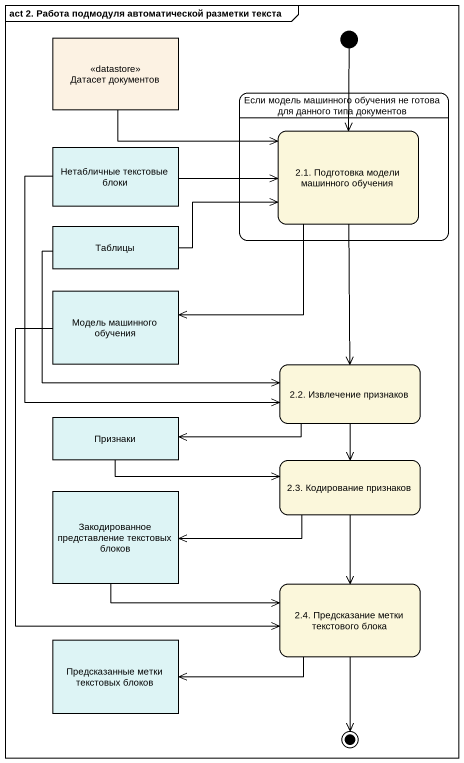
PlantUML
@startuml
mainframe act 2. Работа подмодуля автоматической разметки текста
hide empty description
state "Датасет документов" as Датасет_документов <<datastore>>
state initial1 <<start>>
state "Если модель машинного обучения не готова для данного типа документов" as Если_модель_машинного {
  state "2.1. Подготовка модели машинного обучения" as s2_1_Подготовка_модели #FBF7DB
}
state "Нетабличные текстовые блоки" as Нетабличные_текстовые_блоки <<object>> #DDF4F5
state Таблицы <<object>> #DDF4F5
state "Модель машинного обучения" as Модель_машинного_обучения <<object>> #DDF4F5
state "2.2. Извлечение признаков" as s2_2_Извлечение_признаков #FBF7DB
state Признаки <<object>> #DDF4F5
state "2.3. Кодирование признаков" as s2_3_Кодирование_признаков #FBF7DB
state "Закодированное представление текстовых блоков" as Закодированное <<object>> #DDF4F5
state "2.4. Предсказание метки текстового блока" as s2_4_Предсказание_метки #FBF7DB
state "Предсказанные метки текстовых блоков" as Предсказанные_метки <<object>> #DDF4F5
Датасет_документов -right-> s2_1_Подготовка_модели
initial1 --> s2_1_Подготовка_модели
s2_1_Подготовка_модели --> Модель_машинного_обучения
s2_1_Подготовка_модели --> s2_2_Извлечение_признаков
Нетабличные_текстовые_блоки -right-> s2_1_Подготовка_модели
Нетабличные_текстовые_блоки --> s2_2_Извлечение_признаков
Таблицы -right-> s2_1_Подготовка_модели
Таблицы --> s2_2_Извлечение_признаков
Модель_машинного_обучения --> s2_4_Предсказание_метки
s2_2_Извлечение_признаков -left-> Признаки
s2_2_Извлечение_признаков --> s2_3_Кодирование_признаков
Признаки -right-> s2_3_Кодирование_признаков
s2_3_Кодирование_признаков -left-> Закодированное
s2_3_Кодирование_признаков --> s2_4_Предсказание_метки
Закодированное -right-> s2_4_Предсказание_метки
s2_4_Предсказание_метки -left-> Предсказанные_метки
s2_4_Предсказание_метки --> [*]
@enduml
